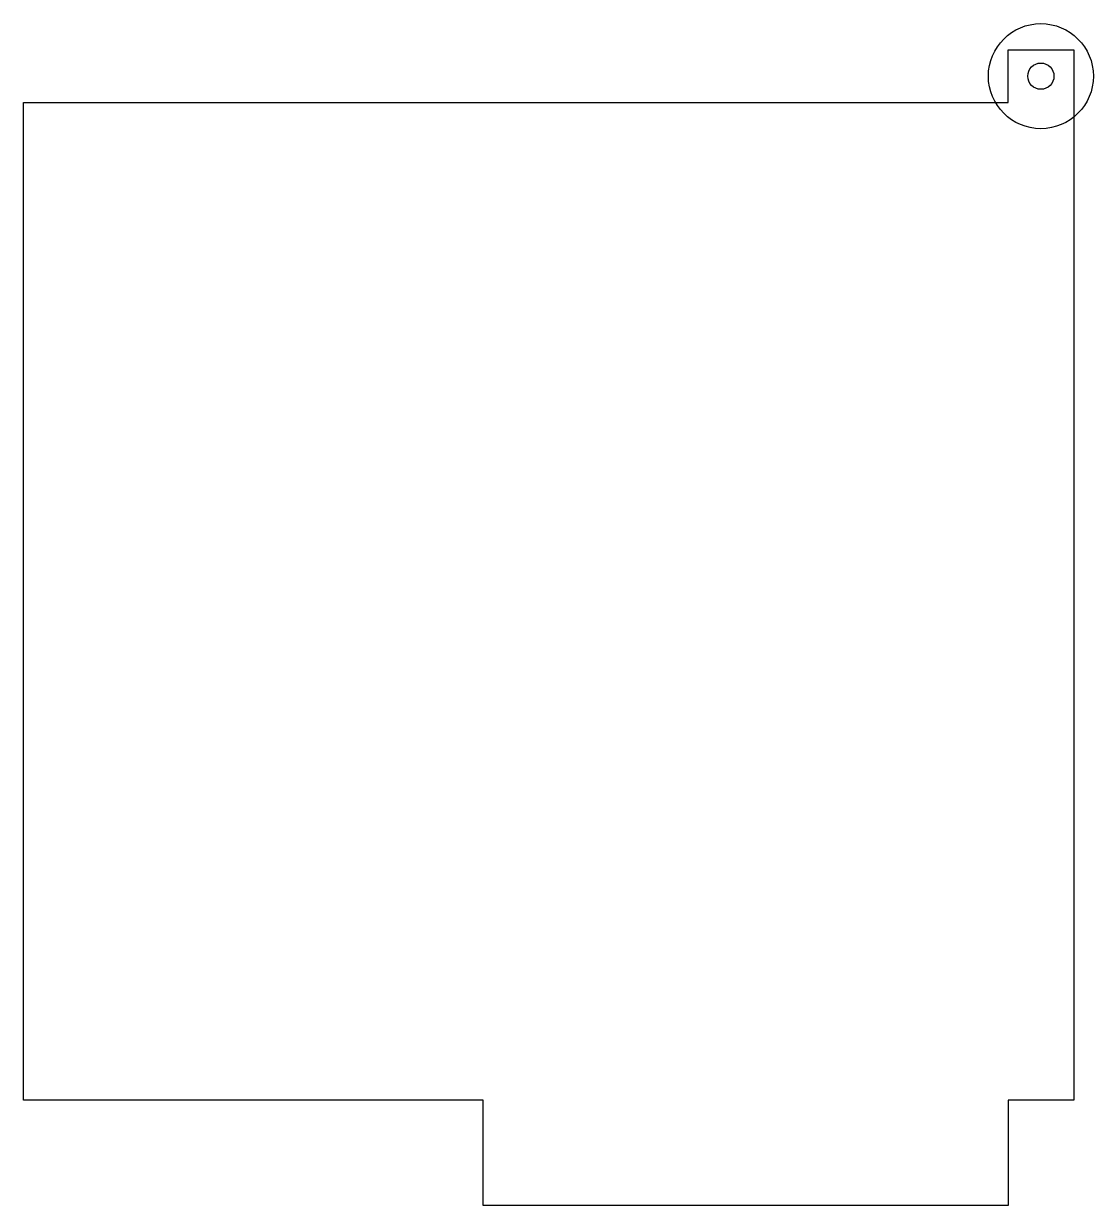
# Model space of a CAD drawing. Header units: metres. Extents: x 0 to 81.5, y 0 to 90.
import ezdxf

# ---------------------------------------------------------------- set-up
doc = ezdxf.new("R2010")
doc.units = ezdxf.units.M

msp = doc.modelspace()

# ---------------------------------------------------------------- linework, layer by layer
at = {"layer": 'PLOT', "color": 1}
msp.add_lwpolyline([(0, 84), (75, 84), (75, 88), (80, 88), (80, 8), (75, 8), (75, 0), (35, 0), (35, 8), (0, 8), (0, 84)], close=True, dxfattribs=at)
at = {"layer": 'TREE', "color": 3}
for radius in [4, 1]:
    msp.add_circle((77.5, 86), radius, dxfattribs=at)

doc.saveas('drawing.dxf')
